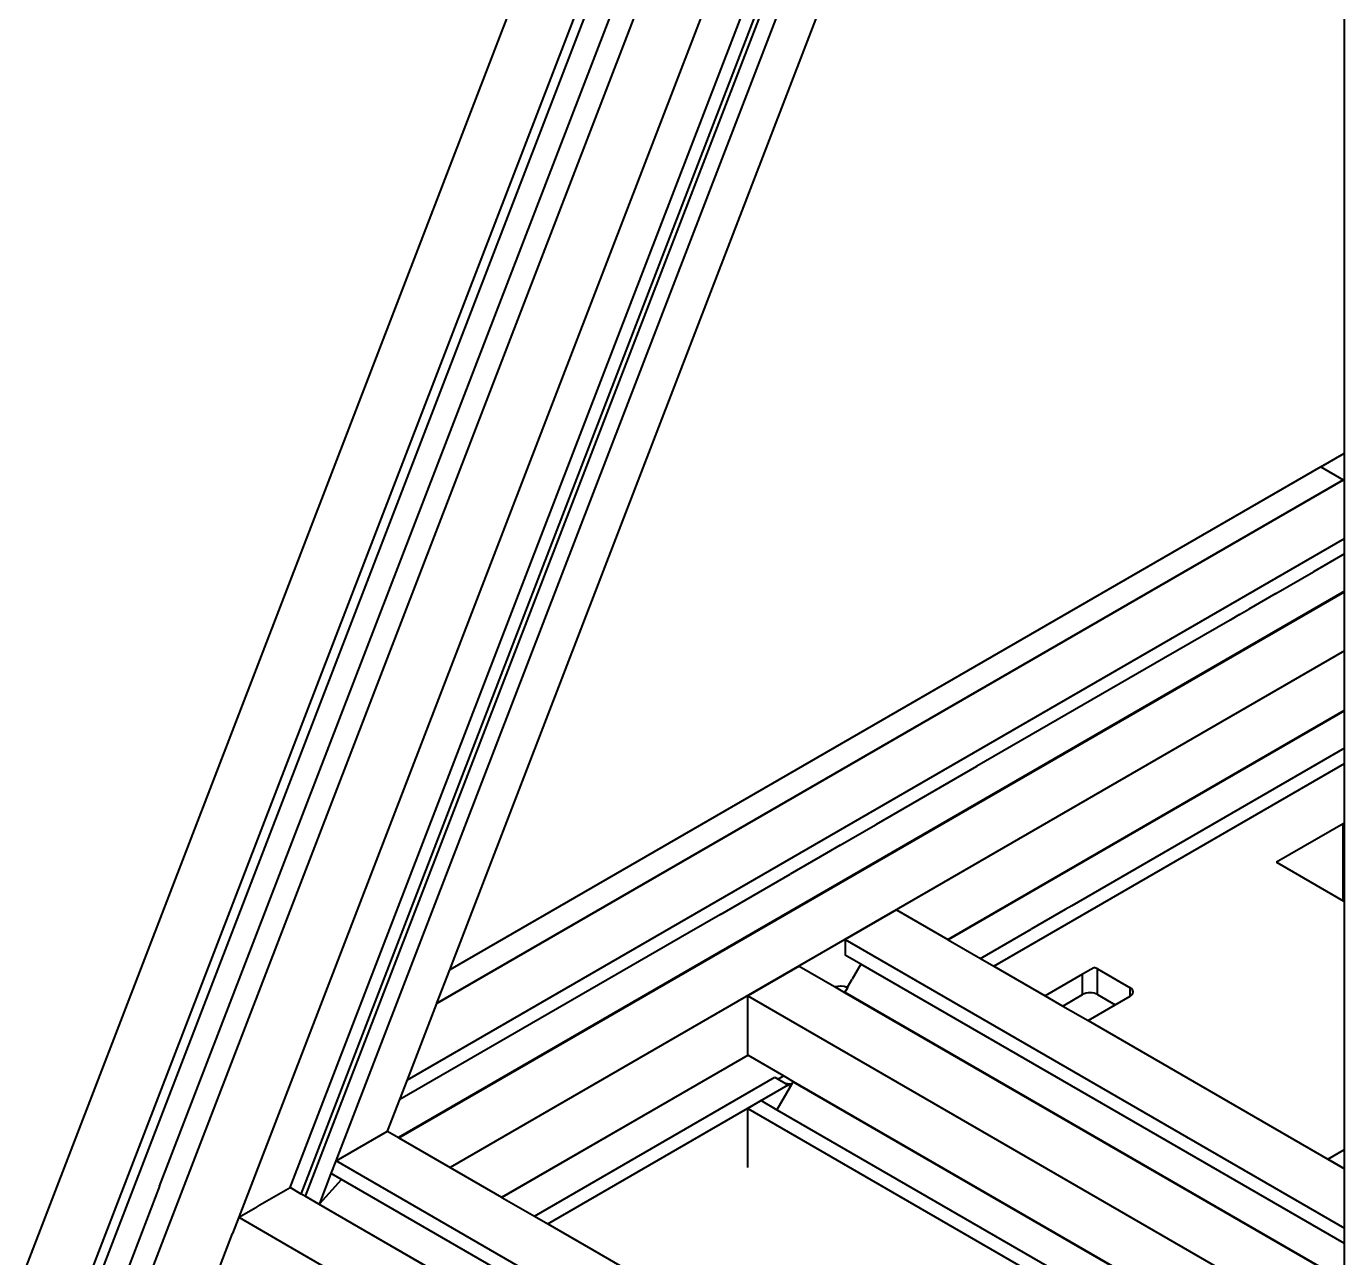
# Model space of a CAD drawing. Header units: millimetres. Extents: x 15 to 415, y 5 to 292.
# Drawn here: x 273.59 to 289.25, y 88.79 to 103.41 of the extents above; entities that cross this region are included whole.
import ezdxf

# ---------------------------------------------------------------- set-up
doc = ezdxf.new("R2010")
doc.units = ezdxf.units.MM
doc.layers.add('Geometries', color=7, linetype='Continuous')

msp = doc.modelspace()

# ---------------------------------------------------------------- linework, layer by layer
at = {"layer": 'Geometries', "linetype": 'Continuous', "lineweight": 40}
for p, q in [((273.5914, 88.6907), (289.2529, 129.3349)), ((274.2388, 88.3119), (289.2529, 127.2758)), ((274.3416, 88.2576), (289.2529, 126.9548)), ((275.1747, 89.6383), (289.2529, 126.1734)), ((274.8236, 87.9793), (289.2529, 125.4257)), ((289.2529, 123.3667), (276.1144, 89.2702)), ((276.7243, 89.6223), (289.2529, 122.1361)), ((276.8568, 89.5458), (289.2529, 121.7157)), ((289.2529, 121.5674), (276.9035, 89.5188)), ((277.2723, 89.9387), (289.2529, 121.0303)), ((278.6206, 92.2073), (289.2529, 119.7997)), ((289.2529, 98.3458), (289.2529, 119.7997)), ((288.9705, 98.1828), (289.2529, 98.3458)), ((289.2529, 98.0396), (289.2529, 98.3458)), ((288.9687, 98.1817), (278.6206, 92.2073)), ((288.9687, 98.1817), (288.9705, 98.1828)), ((288.9687, 98.1817), (289.2339, 98.0286)), ((288.9705, 98.1828), (289.2356, 98.0297)), ((289.2339, 98.0252), (278.4672, 91.8091)), ((278.4689, 91.8135), (289.2339, 98.0286)), ((289.2339, 98.0252), (289.2339, 98.0286)), ((289.2356, 98.0262), (289.2339, 98.0252)), ((289.2529, 98.0396), (289.2356, 98.0297)), ((289.2529, 98.0362), (289.2356, 98.0262)), ((289.2356, 98.0262), (289.2356, 98.0297)), ((289.2529, 98.0362), (289.2529, 98.0396)), ((289.2529, 97.332), (289.2529, 98.0362)), ((278.1182, 90.9034), (289.2529, 97.332)), ((289.2529, 97.1483), (289.2529, 97.332)), ((289.2529, 97.1483), (288.8821, 96.9342)), ((289.2529, 96.7044), (289.2529, 97.1483)), ((288.4351, 96.6761), (288.8821, 96.9342)), ((289.2529, 96.7044), (278.0131, 90.2152)), ((278.0177, 90.2125), (289.2529, 96.6992)), ((288.4351, 96.6761), (288.1149, 96.4912)), ((289.2529, 96.6992), (289.2529, 96.7044)), ((289.2529, 95.995), (289.2529, 96.6992)), ((288.0036, 96.427), (288.1149, 96.4912)), ((287.8923, 96.3627), (287.101, 95.9059)), ((288.0036, 96.427), (287.8923, 96.3627)), ((289.2529, 95.995), (278.6276, 89.8604)), ((287.101, 95.9059), (284.8842, 94.626)), ((289.2529, 95.2907), (289.2529, 95.995)), ((284.5378, 92.5685), (289.2529, 95.2907)), ((289.2529, 95.2855), (284.5424, 92.5659)), ((289.2529, 95.2855), (289.2529, 95.2907)), ((289.2529, 94.8416), (289.2529, 95.2855)), ((289.2529, 94.8416), (286.0102, 92.9695)), ((289.2529, 94.6579), (289.2529, 94.8416)), ((283.693, 93.9383), (284.8842, 94.626)), ((285.0858, 92.2521), (289.2529, 94.6579)), ((289.2529, 93.9537), (289.2529, 94.6579)), ((283.2615, 93.6891), (283.6813, 93.9315)), ((283.693, 93.9383), (283.6813, 93.9315)), ((289.2339, 93.9427), (288.4431, 93.4862)), ((289.2356, 93.9438), (289.2339, 93.9427)), ((289.2339, 93.0296), (289.2339, 93.9427)), ((289.2529, 93.9537), (289.2356, 93.9438)), ((289.2356, 93.0286), (289.2356, 93.9438)), ((289.2529, 93.0187), (289.2529, 93.9537)), ((283.2615, 93.6891), (283.0972, 93.5942)), ((283.0972, 93.5942), (282.6674, 93.3461)), ((281.837, 92.8667), (282.6674, 93.3461)), ((288.4401, 93.4879), (288.4431, 93.4862)), ((288.4431, 93.4862), (289.2339, 93.0296)), ((289.2339, 93.0296), (289.2356, 93.0286)), ((283.9285, 92.9203), (283.3187, 92.5682)), ((283.9285, 92.9203), (284.5378, 92.5685)), ((285.9315, 92.924), (285.5277, 92.6909)), ((286.0102, 92.9695), (285.9315, 92.924)), ((289.2356, 93.0286), (289.2529, 93.0187)), ((289.2529, 90.0753), (289.2529, 93.0187)), ((281.837, 92.8667), (281.4646, 92.6517)), ((281.4646, 92.6517), (278.0272, 90.6671)), ((283.3187, 92.5682), (289.2529, 89.142)), ((283.3187, 92.5682), (283.3187, 92.3844)), ((284.5378, 92.5685), (284.5424, 92.5659)), ((284.5424, 92.5659), (284.9267, 92.344)), ((284.9267, 92.344), (285.5277, 92.6909)), ((282.7706, 92.2518), (282.1608, 91.8997)), ((282.7706, 92.2518), (283.1907, 92.0092)), ((283.5065, 92.276), (283.3187, 92.3844)), ((283.5065, 92.276), (283.4033, 92.0972)), ((289.2529, 88.9583), (283.5065, 92.276)), ((284.9267, 92.344), (285.0858, 92.2521)), ((285.0858, 92.2521), (285.6957, 91.9)), ((278.4689, 91.8135), (278.6206, 92.2073)), ((283.3486, 92.0025), (283.4033, 92.0972)), ((286.1401, 92.1566), (285.6957, 91.9)), ((286.2727, 92.2331), (286.1401, 92.1566)), ((286.1401, 91.9139), (286.1401, 92.1566)), ((286.3169, 92.2201), (286.7041, 91.9965)), ((286.3169, 91.9139), (286.3169, 92.2201)), ((283.1907, 92.0092), (283.3098, 91.9405)), ((283.3144, 91.9431), (283.3098, 91.9405)), ((283.3098, 91.9405), (289.2529, 88.5093)), ((283.3449, 91.996), (283.3144, 91.9431)), ((283.3144, 91.9431), (289.2529, 88.5145)), ((283.3195, 92.0107), (283.3449, 91.996)), ((283.3486, 92.0025), (283.3449, 91.996)), ((286.7041, 91.8945), (286.7041, 91.9965)), ((278.1182, 90.9034), (278.4672, 91.8091)), ((278.4672, 91.8091), (278.4689, 91.8135)), ((282.1608, 91.1961), (282.1608, 91.8997)), ((282.1608, 91.8997), (289.2529, 87.805)), ((285.6957, 91.9), (285.9059, 91.7786)), ((285.9059, 91.7786), (286.1401, 91.9139)), ((285.9059, 91.7786), (286.2047, 91.6061)), ((286.2047, 91.6061), (286.5273, 91.7924)), ((286.3169, 91.9139), (286.5273, 91.7924)), ((286.5273, 91.7924), (286.7041, 91.8945)), ((286.2047, 91.6061), (289.0545, 89.9608)), ((279.2374, 89.5083), (282.1608, 91.1961)), ((282.1647, 91.1931), (279.242, 89.5057)), ((282.1608, 91.1954), (282.1608, 91.1961)), ((282.1608, 91.1954), (282.1647, 91.1931)), ((282.1647, 91.1931), (282.5887, 90.9483)), ((278.0272, 90.6671), (278.1182, 90.9034)), ((279.6263, 89.2838), (282.4834, 90.9333)), ((279.7854, 89.1919), (282.6425, 90.8414)), ((282.4834, 90.9333), (282.5231, 90.9104)), ((282.5887, 90.9483), (282.5231, 90.9104)), ((282.5231, 90.9104), (282.6107, 90.8598)), ((282.5887, 90.9483), (282.6999, 90.8841)), ((282.6107, 90.8598), (282.6425, 90.8414)), ((282.6654, 90.819), (282.6425, 90.8414)), ((282.6859, 90.8545), (282.6654, 90.8191)), ((282.6999, 90.8789), (282.6859, 90.8545)), ((282.6999, 90.8841), (287.9472, 87.8546)), ((282.6999, 90.8841), (282.6999, 90.8789)), ((282.6999, 90.8789), (289.2529, 87.0955)), ((282.6654, 90.8191), (282.5078, 90.546)), ((277.8822, 90.2908), (278.0272, 90.6671)), ((282.3199, 90.6545), (282.1608, 90.5626)), ((282.1608, 89.8618), (282.1608, 90.5626)), ((282.1608, 90.5626), (287.9472, 87.2219)), ((282.3199, 90.6545), (282.5078, 90.546)), ((282.5078, 90.546), (288.1063, 87.3137)), ((277.2723, 89.9387), (277.8821, 90.2908)), ((277.8821, 90.2908), (278.0131, 90.2152)), ((278.0131, 90.2152), (278.0177, 90.2125)), ((278.0177, 90.2125), (278.6276, 89.8604)), ((289.0545, 89.9608), (289.2529, 90.0753)), ((289.2529, 89.8463), (289.2529, 90.0753)), ((277.2143, 89.7884), (277.2723, 89.9387)), ((289.2529, 83.0217), (277.2723, 89.9387)), ((277.2723, 89.9387), (277.2723, 89.9387)), ((277.2723, 89.9387), (277.2723, 89.9387)), ((289.2529, 89.8463), (289.0545, 89.9608)), ((289.0545, 89.9608), (289.2529, 89.8463)), ((277.0776, 89.4335), (277.2144, 89.7884)), ((277.2144, 89.7884), (277.2143, 89.7884)), ((277.3339, 89.7194), (277.2144, 89.7884)), ((278.6276, 89.8604), (279.2374, 89.5083)), ((289.2529, 89.142), (289.2529, 89.8463)), ((275.1747, 89.6383), (274.5879, 88.1154)), ((276.3659, 89.4154), (276.7242, 89.6223)), ((276.7243, 89.6223), (276.7242, 89.6223)), ((276.8568, 89.5458), (276.7243, 89.6223)), ((277.0776, 89.4335), (277.3339, 89.7194)), ((279.6263, 88.3958), (277.3339, 89.7194)), ((276.9035, 89.5188), (276.8568, 89.5458)), ((277.0672, 89.4243), (276.9035, 89.5188)), ((277.0717, 89.4269), (277.0776, 89.4335)), ((277.0776, 89.4335), (277.0776, 89.4335)), ((279.2374, 89.5083), (279.242, 89.5057)), ((279.242, 89.5057), (279.6263, 89.2838)), ((276.1144, 89.2702), (276.3164, 89.3868)), ((276.3659, 89.4154), (276.3164, 89.3868)), ((277.0672, 89.4243), (277.0717, 89.4269)), ((277.4607, 89.1971), (277.0672, 89.4243)), ((277.0717, 89.4269), (289.2529, 82.3941)), ((279.6263, 89.2838), (279.7854, 89.1919)), ((276.1144, 89.2702), (276.0394, 89.0756)), ((276.1144, 89.2702), (276.6738, 88.9472)), ((276.1144, 89.2702), (276.1144, 89.2702)), ((276.1144, 89.2702), (276.1144, 89.2702)), ((289.2529, 82.3889), (277.4607, 89.1971)), ((277.4607, 89.1971), (277.4607, 89.1971)), ((279.7854, 89.1919), (280.3953, 88.8398)), ((289.2529, 88.9583), (289.2529, 89.142)), ((275.8924, 88.6941), (276.0394, 89.0756)), ((289.2529, 88.5145), (289.2529, 88.9583)), ((276.6738, 88.9472), (288.8793, 81.9003)), ((280.3953, 88.8398), (289.2529, 83.7259))]:
    msp.add_line(p, q, dxfattribs=at)
at = {"layer": 'Geometries', "linetype": 'Continuous', "lineweight": 40, "flags": 128}
for points in [[(283.1908, 92.0096), (283.1989, 92.0112), (283.2356, 92.0162), (283.2644, 92.0173)], [(283.2644, 92.0173), (283.2711, 92.0171), (283.3052, 92.0139), (283.3198, 92.0112)], [(283.3198, 92.0112), (283.3375, 92.0067), (283.3489, 92.003)], [(282.6107, 90.8597), (282.6161, 90.8586), (282.6297, 90.8564), (282.6436, 90.8549), (282.6578, 90.8541), (282.6722, 90.854), (282.6859, 90.8545)]]:
    msp.add_lwpolyline(points, dxfattribs=at)
at = {"layer": 'Geometries', "linetype": 'Continuous', "lineweight": 40}
for centre, start_param, end_param in [((286.2285, 92.169), 3.9269908, 4.3509862), ((286.2285, 91.8629), 3.9269908, 5.4977871), ((286.6157, 91.9455), 2.3561945, 3.9269908)]:
    msp.add_ellipse(centre, major_axis=(-0.125, 0), ratio=0.5773503, start_param=start_param, end_param=end_param, dxfattribs=at)

doc.saveas('drawing.dxf')
